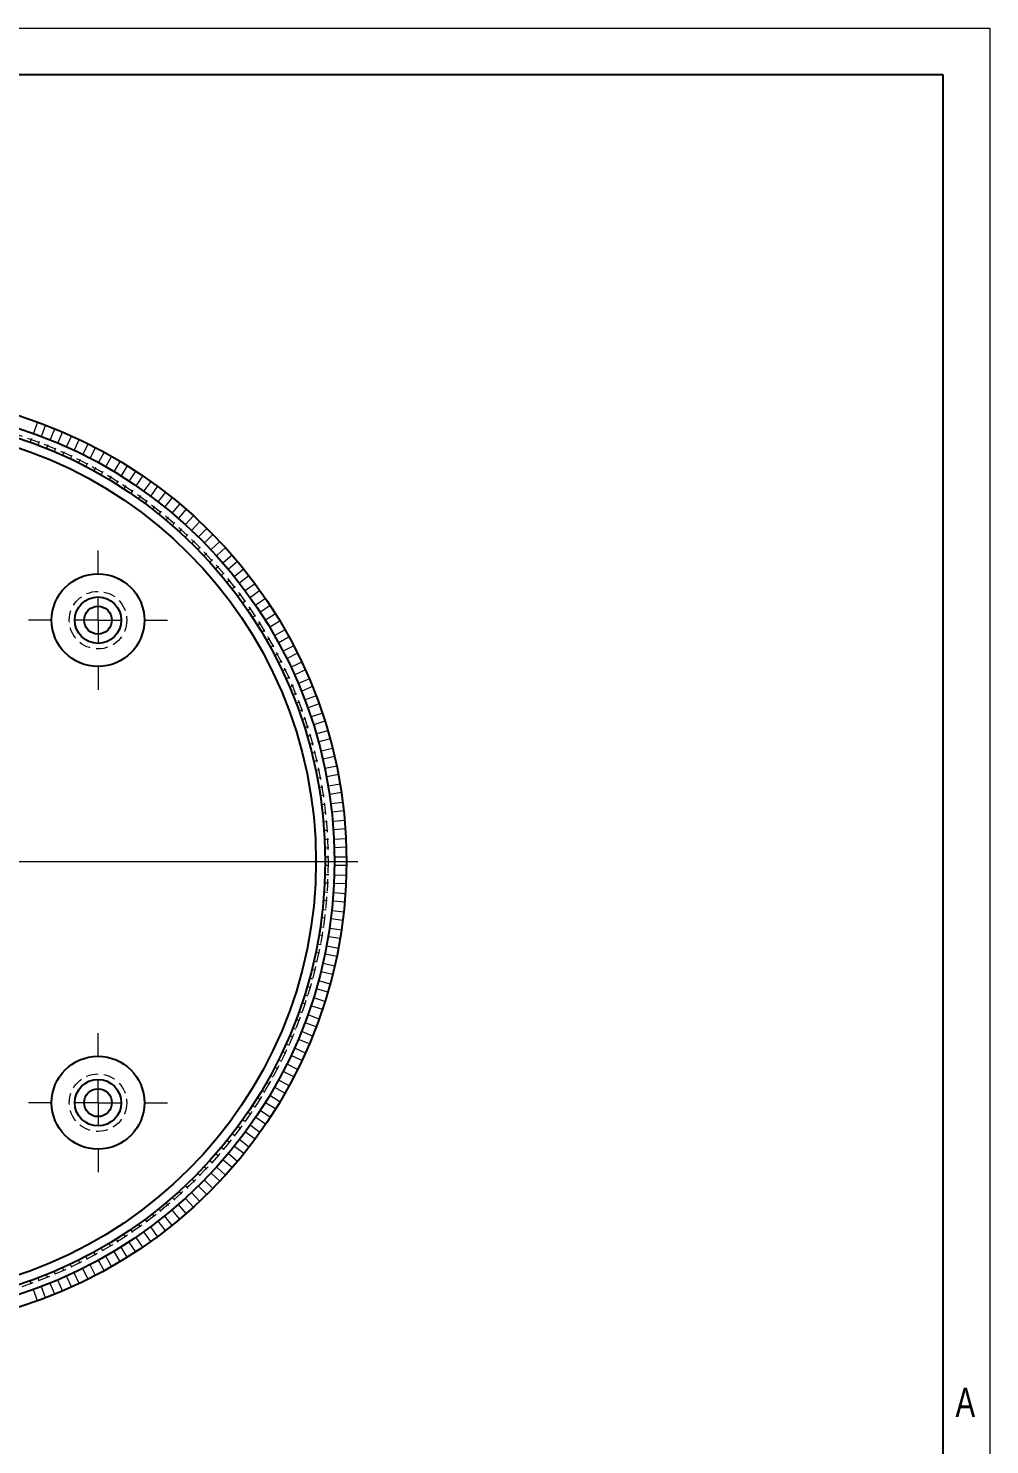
# Model space of a CAD drawing. Header units: millimetres. Extents: x 0 to 420, y 0 to 297.
# Drawn here: x 316.3 to 420, y 144.4 to 297 of the extents above; entities that cross this region are included whole.
import ezdxf

# ---------------------------------------------------------------- set-up
doc = ezdxf.new("R2010")
doc.units = ezdxf.units.MM
doc.linetypes.add('HIDDEN', pattern=[1.905, 1.27, -0.635])
doc.layers.add('ОСЕВЫЕ', color=7, linetype='Continuous')
doc.styles.add('SLDTEXTSTYLE3', font='TXT', dxfattribs={"width": 0.75})

# ---------------------------------------------------------------- blocks, each defined once
blk = doc.blocks.new('SW_CENTERMARKSYMBOL_7')
at = {"color": 0, "linetype": 'Continuous', "lineweight": 0}
for p, q in [((0, 5), (0, 51.5)), ((0, 0), (0, 2.5)), ((-5, 0), (-51.5, 0)), ((0, 0), (-2.5, 0)), ((0, 0), (0, -2.5)), ((0, 0), (2.5, 0)), ((5, 0), (51.5, 0)), ((0, -5), (0, -51.5))]:
    blk.add_line(p, q, dxfattribs=at)
blk = doc.blocks.new('SW_CENTERMARKSYMBOL_8')
at = {"color": 0, "linetype": 'Continuous', "lineweight": 0}
for p, q in [((0, 5), (0, 7.5)), ((0, 0), (0, 2.5)), ((-5, 0), (-7.5, 0)), ((0, 0), (-2.5, 0)), ((0, 0), (0, -2.5)), ((0, 0), (2.5, 0)), ((5, 0), (7.5, 0)), ((0, -5), (0, -7.5))]:
    blk.add_line(p, q, dxfattribs=at)
blk = doc.blocks.new('SW_CENTERMARKSYMBOL_10')
at = {"color": 0, "linetype": 'Continuous', "lineweight": 0}
for p, q in [((0, 5), (0, 7.5)), ((0, 0), (0, 2.5)), ((-5, 0), (-7.5, 0)), ((0, 0), (-2.5, 0)), ((0, 0), (0, -2.5)), ((0, 0), (2.5, 0)), ((5, 0), (7.5, 0)), ((0, -5), (0, -7.5))]:
    blk.add_line(p, q, dxfattribs=at)

msp = doc.modelspace()

# ---------------------------------------------------------------- linework, layer by layer
at = {"color": 7, "linetype": 'Continuous', "lineweight": 25}
for p, q in [((415, 292), (20, 292)), ((415, 5), (415, 292))]:
    msp.add_line(p, q, dxfattribs=at)
at = {"color": 7, "linetype": 'HIDDEN', "lineweight": 18}
for p, q in [((317.34, 254.57), (316.54, 252.41)), ((318.18, 254.26), (317.38, 252.1)), ((319.18, 253.87), (318.3, 251.74)), ((320.01, 253.52), (319.13, 251.4)), ((321, 253.09), (320.03, 251)), ((321.82, 252.71), (320.85, 250.62)), ((322.78, 252.24), (321.74, 250.19)), ((323.58, 251.84), (322.54, 249.79)), ((324.53, 251.33), (323.41, 249.32)), ((325.32, 250.89), (324.19, 248.88)), ((326.25, 250.35), (325.04, 248.38)), ((327.01, 249.87), (325.81, 247.91)), ((327.92, 249.3), (326.64, 247.38)), ((328.67, 248.8), (327.39, 246.88)), ((329.55, 248.18), (328.2, 246.32)), ((330.28, 247.65), (328.93, 245.79)), ((331.13, 247), (329.71, 245.2)), ((331.84, 246.45), (330.42, 244.64)), ((332.67, 245.76), (331.18, 244.01)), ((333.36, 245.18), (331.86, 243.43)), ((334.16, 244.46), (332.6, 242.78)), ((334.82, 243.85), (333.26, 242.16)), ((335.6, 243.11), (333.97, 241.48)), ((336.23, 242.47), (334.61, 240.85)), ((336.98, 241.7), (335.29, 240.14)), ((337.59, 241.04), (335.9, 239.47)), ((338.3, 240.23), (336.55, 238.74)), ((338.89, 239.55), (337.14, 238.05)), ((339.57, 238.72), (337.76, 237.29)), ((340.13, 238.01), (338.32, 236.59)), ((340.78, 237.15), (338.92, 235.8)), ((341.31, 236.42), (339.44, 235.07)), ((341.92, 235.54), (340.01, 234.26)), ((342.42, 234.79), (340.51, 233.52)), ((343, 233.89), (341.04, 232.69)), ((343.47, 233.12), (341.51, 231.92)), ((344.01, 232.19), (342.01, 231.07)), ((344.45, 231.41), (342.45, 230.28)), ((344.96, 230.46), (342.91, 229.42)), ((345.37, 229.66), (343.32, 228.61)), ((345.84, 228.69), (343.75, 227.73)), ((346.21, 227.87), (344.13, 226.91)), ((346.65, 226.89), (344.52, 226.01)), ((346.99, 226.06), (344.87, 225.18)), ((347.38, 225.06), (345.22, 224.26)), ((347.69, 224.21), (345.54, 223.41)), ((348.05, 223.19), (345.86, 222.48)), ((348.32, 222.34), (346.14, 221.63)), ((348.64, 221.31), (346.42, 220.69)), ((348.88, 220.44), (346.67, 219.82)), ((349.15, 219.4), (346.92, 218.87)), ((349.36, 218.53), (347.13, 217.99)), ((349.59, 217.48), (347.34, 217.03)), ((349.77, 216.6), (347.51, 216.15)), ((349.96, 215.54), (347.69, 215.18)), ((350.1, 214.65), (347.83, 214.29)), ((350.25, 213.58), (347.96, 213.31)), ((350.35, 212.69), (348.07, 212.42)), ((350.46, 211.62), (348.16, 211.44)), ((350.53, 210.72), (348.23, 210.54)), ((350.59, 209.65), (348.29, 209.56)), ((350.63, 208.75), (348.33, 208.66)), ((350.65, 207.67), (348.35, 207.67)), ((350.65, 206.77), (348.35, 206.77)), ((350.59, 204.8), (348.29, 204.89)), ((350.63, 205.7), (348.33, 205.79)), ((350.46, 202.83), (348.16, 203.01)), ((350.53, 203.73), (348.23, 203.91)), ((350.35, 201.76), (348.07, 202.03)), ((350.1, 199.8), (347.83, 200.16)), ((350.25, 200.87), (347.96, 201.14)), ((349.96, 198.91), (347.69, 199.27)), ((349.59, 196.97), (347.34, 197.42)), ((349.77, 197.85), (347.51, 198.3)), ((349.15, 195.04), (346.92, 195.58)), ((349.36, 195.92), (347.13, 196.46)), ((348.88, 194), (346.67, 194.63)), ((348.32, 192.11), (346.14, 192.82)), ((348.64, 193.14), (346.42, 193.76)), ((347.69, 190.24), (345.54, 191.03)), ((348.05, 191.25), (345.86, 191.96)), ((346.99, 188.39), (344.87, 189.27)), ((347.38, 189.39), (345.22, 190.19)), ((346.65, 187.56), (344.52, 188.44)), ((345.84, 185.76), (343.75, 186.72)), ((346.21, 186.57), (344.13, 187.54)), ((344.96, 183.99), (342.91, 185.03)), ((345.37, 184.79), (343.32, 185.83)), ((344.01, 182.25), (342.01, 183.38)), ((344.45, 183.04), (342.45, 184.16)), ((343, 180.56), (341.04, 181.76)), ((343.47, 181.33), (341.51, 182.53)), ((341.92, 178.91), (340.01, 180.18)), ((342.42, 179.65), (340.51, 180.93)), ((340.78, 177.3), (338.92, 178.65)), ((341.31, 178.02), (339.44, 179.38)), ((339.57, 175.73), (337.76, 177.16)), ((340.13, 176.44), (338.32, 177.86)), ((338.3, 174.22), (336.55, 175.71)), ((338.89, 174.9), (337.14, 176.39)), ((336.98, 172.75), (335.29, 174.31)), ((337.59, 173.41), (335.9, 174.97)), ((335.6, 171.34), (333.97, 172.97)), ((336.23, 171.98), (334.61, 173.6)), ((333.36, 169.27), (331.86, 171.02)), ((334.16, 169.98), (332.6, 171.67)), ((334.82, 170.59), (333.26, 172.28)), ((331.84, 168), (330.42, 169.81)), ((332.67, 168.68), (331.18, 170.43)), ((329.55, 166.27), (328.2, 168.13)), ((330.28, 166.8), (328.93, 168.66)), ((331.13, 167.45), (329.71, 169.25)), ((327.01, 164.57), (325.81, 166.53)), ((327.92, 165.15), (326.64, 167.07)), ((328.67, 165.65), (327.39, 167.57)), ((324.53, 163.12), (323.41, 165.13)), ((325.32, 163.56), (324.19, 165.57)), ((326.25, 164.1), (325.04, 166.06)), ((321, 161.36), (320.03, 163.45)), ((321.82, 161.73), (320.85, 163.82)), ((322.78, 162.2), (321.74, 164.25)), ((323.58, 162.61), (322.54, 164.66)), ((317.34, 159.88), (316.54, 162.04)), ((318.18, 160.19), (317.38, 162.35)), ((319.18, 160.58), (318.3, 162.71)), ((320.01, 160.93), (319.13, 163.05))]:
    msp.add_line(p, q, dxfattribs=at)
at = {"color": 7, "linetype": 'Continuous', "lineweight": 25}
for centre, radius in [((300.35, 207.22), 50.3), ((300.35, 207.22), 49), ((300.35, 207.22), 48), ((300.35, 207.22), 47), ((323.85, 233.22), 5), ((323.85, 233.22), 2.5), ((323.85, 233.22), 1.5), ((323.85, 181.22), 5), ((323.85, 181.22), 2.5), ((323.85, 181.22), 1.5)]:
    msp.add_circle(centre, radius, dxfattribs=at)
at = {"color": 7, "linetype": 'HIDDEN', "lineweight": 18}
for centre, radius in [((300.35, 207.22), 48.3), ((323.85, 233.22), 3.1), ((323.85, 181.22), 3.1)]:
    msp.add_circle(centre, radius, dxfattribs=at)
for points, knots in [([(317.38, 252.1), (317.38, 252.1), (317.34, 252.12), (317.18, 252.18), (317.07, 252.22), (316.96, 252.26)], [0, 0, 0, 0, 0.5, 0.5, 1, 1, 1, 1]), ([(318.72, 251.57), (318.61, 251.62), (318.5, 251.66), (318.35, 251.72), (318.3, 251.74), (318.3, 251.74)], [0, 0, 0, 0, 0.5, 0.5, 1, 1, 1, 1]), ([(319.13, 251.4), (319.13, 251.4), (319.09, 251.42), (318.93, 251.48), (318.83, 251.53), (318.72, 251.57)], [0, 0, 0, 0, 0.5, 0.5, 1, 1, 1, 1]), ([(320.44, 250.81), (320.34, 250.86), (320.23, 250.91), (320.08, 250.98), (320.03, 251), (320.03, 251)], [0, 0, 0, 0, 0.5, 0.5, 1, 1, 1, 1]), ([(322.14, 249.99), (322.04, 250.05), (321.93, 250.1), (321.78, 250.17), (321.74, 250.19), (321.74, 250.19)], [0, 0, 0, 0, 0.5, 0.5, 1, 1, 1, 1]), ([(322.54, 249.79), (322.54, 249.79), (322.5, 249.81), (322.35, 249.89), (322.24, 249.94), (322.14, 249.99)], [0, 0, 0, 0, 0.5, 0.5, 1, 1, 1, 1]), ([(323.8, 249.1), (323.7, 249.16), (323.6, 249.22), (323.45, 249.3), (323.41, 249.32), (323.41, 249.32)], [0, 0, 0, 0, 0.5, 0.5, 1, 1, 1, 1]), ([(324.19, 248.88), (324.19, 248.88), (324.15, 248.91), (324.01, 248.99), (323.9, 249.05), (323.8, 249.1)], [0, 0, 0, 0, 0.5, 0.5, 1, 1, 1, 1]), ([(325.43, 248.15), (325.33, 248.21), (325.23, 248.27), (325.08, 248.36), (325.04, 248.38), (325.04, 248.38)], [0, 0, 0, 0, 0.5, 0.5, 1, 1, 1, 1]), ([(325.81, 247.91), (325.81, 247.91), (325.77, 247.94), (325.63, 248.03), (325.53, 248.09), (325.43, 248.15)], [0, 0, 0, 0, 0.5, 0.5, 1, 1, 1, 1]), ([(327.02, 247.13), (326.92, 247.2), (326.82, 247.26), (326.68, 247.36), (326.64, 247.38), (326.64, 247.38)], [0, 0, 0, 0, 0.5, 0.5, 1, 1, 1, 1]), ([(327.39, 246.88), (327.39, 246.88), (327.35, 246.91), (327.21, 247), (327.11, 247.07), (327.02, 247.13)], [0, 0, 0, 0, 0.5, 0.5, 1, 1, 1, 1]), ([(328.93, 245.79), (328.93, 245.79), (328.89, 245.82), (328.75, 245.92), (328.66, 245.99), (328.56, 246.06)], [0, 0, 0, 0, 0.5, 0.5, 1, 1, 1, 1]), ([(330.07, 244.92), (329.97, 244.99), (329.88, 245.06), (329.75, 245.17), (329.71, 245.2), (329.71, 245.2)], [0, 0, 0, 0, 0.5, 0.5, 1, 1, 1, 1]), ([(330.42, 244.64), (330.42, 244.64), (330.38, 244.67), (330.25, 244.77), (330.16, 244.85), (330.07, 244.92)], [0, 0, 0, 0, 0.5, 0.5, 1, 1, 1, 1]), ([(331.52, 243.72), (331.43, 243.8), (331.34, 243.88), (331.22, 243.98), (331.18, 244.01), (331.18, 244.01)], [0, 0, 0, 0, 0.5, 0.5, 1, 1, 1, 1]), ([(332.93, 242.47), (332.84, 242.55), (332.76, 242.63), (332.63, 242.74), (332.6, 242.78), (332.6, 242.78)], [0, 0, 0, 0, 0.5, 0.5, 1, 1, 1, 1]), ([(333.26, 242.16), (333.26, 242.16), (333.22, 242.2), (333.1, 242.31), (333.02, 242.39), (332.93, 242.47)], [0, 0, 0, 0, 0.5, 0.5, 1, 1, 1, 1]), ([(334.29, 241.17), (334.21, 241.25), (334.12, 241.33), (334, 241.45), (333.97, 241.48), (333.97, 241.48)], [0, 0, 0, 0, 0.5, 0.5, 1, 1, 1, 1]), ([(334.61, 240.85), (334.61, 240.85), (334.57, 240.88), (334.46, 241), (334.37, 241.08), (334.29, 241.17)], [0, 0, 0, 0, 0.5, 0.5, 1, 1, 1, 1]), ([(335.6, 239.81), (335.52, 239.89), (335.44, 239.98), (335.32, 240.1), (335.29, 240.14), (335.29, 240.14)], [0, 0, 0, 0, 0.5, 0.5, 1, 1, 1, 1]), ([(335.9, 239.47), (335.9, 239.47), (335.87, 239.51), (335.76, 239.63), (335.68, 239.72), (335.6, 239.81)], [0, 0, 0, 0, 0.5, 0.5, 1, 1, 1, 1]), ([(336.85, 238.4), (336.77, 238.49), (336.7, 238.58), (336.59, 238.7), (336.55, 238.74), (336.55, 238.74)], [0, 0, 0, 0, 0.5, 0.5, 1, 1, 1, 1]), ([(337.14, 238.05), (337.14, 238.05), (337.11, 238.09), (337, 238.22), (336.92, 238.31), (336.85, 238.4)], [0, 0, 0, 0, 0.5, 0.5, 1, 1, 1, 1]), ([(338.04, 236.94), (337.97, 237.03), (337.9, 237.12), (337.79, 237.26), (337.76, 237.29), (337.76, 237.29)], [0, 0, 0, 0, 0.5, 0.5, 1, 1, 1, 1]), ([(338.32, 236.59), (338.32, 236.59), (338.29, 236.62), (338.19, 236.76), (338.12, 236.85), (338.04, 236.94)], [0, 0, 0, 0, 0.5, 0.5, 1, 1, 1, 1]), ([(339.18, 235.44), (339.11, 235.53), (339.04, 235.63), (338.94, 235.76), (338.92, 235.8), (338.92, 235.8)], [0, 0, 0, 0, 0.5, 0.5, 1, 1, 1, 1]), ([(339.44, 235.07), (339.44, 235.07), (339.42, 235.11), (339.32, 235.25), (339.25, 235.34), (339.18, 235.44)], [0, 0, 0, 0, 0.5, 0.5, 1, 1, 1, 1]), ([(340.51, 233.52), (340.51, 233.52), (340.48, 233.56), (340.39, 233.7), (340.32, 233.79), (340.26, 233.89)], [0, 0, 0, 0, 0.5, 0.5, 1, 1, 1, 1]), ([(341.28, 232.3), (341.21, 232.4), (341.15, 232.5), (341.06, 232.65), (341.04, 232.69), (341.04, 232.69)], [0, 0, 0, 0, 0.5, 0.5, 1, 1, 1, 1]), ([(341.51, 231.92), (341.51, 231.92), (341.48, 231.96), (341.4, 232.1), (341.34, 232.2), (341.28, 232.3)], [0, 0, 0, 0, 0.5, 0.5, 1, 1, 1, 1]), ([(342.23, 230.68), (342.17, 230.78), (342.11, 230.88), (342.03, 231.03), (342.01, 231.07), (342.01, 231.07)], [0, 0, 0, 0, 0.5, 0.5, 1, 1, 1, 1]), ([(342.45, 230.28), (342.45, 230.28), (342.42, 230.33), (342.34, 230.47), (342.29, 230.58), (342.23, 230.68)], [0, 0, 0, 0, 0.5, 0.5, 1, 1, 1, 1]), ([(343.12, 229.02), (343.06, 229.12), (343.01, 229.22), (342.93, 229.37), (342.91, 229.42), (342.91, 229.42)], [0, 0, 0, 0, 0.5, 0.5, 1, 1, 1, 1]), ([(343.32, 228.61), (343.32, 228.61), (343.3, 228.66), (343.22, 228.81), (343.17, 228.91), (343.12, 229.02)], [0, 0, 0, 0, 0.5, 0.5, 1, 1, 1, 1]), ([(343.94, 227.32), (343.89, 227.43), (343.84, 227.53), (343.77, 227.68), (343.75, 227.73), (343.75, 227.73)], [0, 0, 0, 0, 0.5, 0.5, 1, 1, 1, 1]), ([(344.13, 226.91), (344.13, 226.91), (344.11, 226.95), (344.04, 227.11), (343.99, 227.21), (343.94, 227.32)], [0, 0, 0, 0, 0.5, 0.5, 1, 1, 1, 1]), ([(344.69, 225.59), (344.65, 225.7), (344.6, 225.81), (344.54, 225.96), (344.52, 226.01), (344.52, 226.01)], [0, 0, 0, 0, 0.5, 0.5, 1, 1, 1, 1]), ([(344.87, 225.18), (344.87, 225.18), (344.85, 225.22), (344.78, 225.38), (344.74, 225.48), (344.69, 225.59)], [0, 0, 0, 0, 0.5, 0.5, 1, 1, 1, 1]), ([(345.38, 223.84), (345.34, 223.95), (345.3, 224.06), (345.24, 224.21), (345.22, 224.26), (345.22, 224.26)], [0, 0, 0, 0, 0.5, 0.5, 1, 1, 1, 1]), ([(345.54, 223.41), (345.54, 223.41), (345.52, 223.46), (345.46, 223.62), (345.42, 223.73), (345.38, 223.84)], [0, 0, 0, 0, 0.5, 0.5, 1, 1, 1, 1]), ([(346.14, 221.63), (346.14, 221.63), (346.12, 221.67), (346.07, 221.83), (346.04, 221.95), (346, 222.06)], [0, 0, 0, 0, 0.5, 0.5, 1, 1, 1, 1]), ([(346.55, 220.25), (346.51, 220.37), (346.48, 220.48), (346.44, 220.64), (346.42, 220.69), (346.42, 220.69)], [0, 0, 0, 0, 0.5, 0.5, 1, 1, 1, 1]), ([(346.67, 219.82), (346.67, 219.82), (346.65, 219.87), (346.61, 220.03), (346.58, 220.14), (346.55, 220.25)], [0, 0, 0, 0, 0.5, 0.5, 1, 1, 1, 1]), ([(347.02, 218.43), (346.99, 218.54), (346.97, 218.66), (346.93, 218.82), (346.92, 218.87), (346.92, 218.87)], [0, 0, 0, 0, 0.5, 0.5, 1, 1, 1, 1]), ([(347.43, 216.59), (347.4, 216.7), (347.38, 216.82), (347.35, 216.98), (347.34, 217.03), (347.34, 217.03)], [0, 0, 0, 0, 0.5, 0.5, 1, 1, 1, 1]), ([(347.51, 216.15), (347.51, 216.15), (347.5, 216.19), (347.47, 216.36), (347.45, 216.47), (347.43, 216.59)], [0, 0, 0, 0, 0.5, 0.5, 1, 1, 1, 1]), ([(347.76, 214.73), (347.74, 214.85), (347.72, 214.96), (347.69, 215.13), (347.69, 215.18), (347.69, 215.18)], [0, 0, 0, 0, 0.5, 0.5, 1, 1, 1, 1]), ([(347.83, 214.29), (347.83, 214.29), (347.82, 214.34), (347.79, 214.5), (347.78, 214.62), (347.76, 214.73)], [0, 0, 0, 0, 0.5, 0.5, 1, 1, 1, 1]), ([(348.02, 212.87), (348, 212.98), (347.99, 213.1), (347.97, 213.26), (347.96, 213.31), (347.96, 213.31)], [0, 0, 0, 0, 0.5, 0.5, 1, 1, 1, 1]), ([(348.07, 212.42), (348.07, 212.42), (348.06, 212.47), (348.04, 212.63), (348.03, 212.75), (348.02, 212.87)], [0, 0, 0, 0, 0.5, 0.5, 1, 1, 1, 1]), ([(348.2, 210.99), (348.19, 211.11), (348.18, 211.22), (348.17, 211.39), (348.16, 211.44), (348.16, 211.44)], [0, 0, 0, 0, 0.5, 0.5, 1, 1, 1, 1]), ([(348.23, 210.54), (348.23, 210.54), (348.23, 210.59), (348.22, 210.76), (348.21, 210.87), (348.2, 210.99)], [0, 0, 0, 0, 0.5, 0.5, 1, 1, 1, 1]), ([(348.31, 209.11), (348.31, 209.23), (348.3, 209.34), (348.29, 209.51), (348.29, 209.56), (348.29, 209.56)], [0, 0, 0, 0, 0.5, 0.5, 1, 1, 1, 1]), ([(348.33, 208.66), (348.33, 208.66), (348.33, 208.71), (348.32, 208.87), (348.32, 208.99), (348.31, 209.11)], [0, 0, 0, 0, 0.5, 0.5, 1, 1, 1, 1]), ([(348.35, 207.67), (348.35, 207.67), (348.35, 207.63), (348.35, 207.46), (348.35, 207.34), (348.35, 207.11), (348.35, 206.99), (348.35, 206.82), (348.35, 206.77), (348.35, 206.77)], [0, 0, 0, 0, 0.25, 0.25, 0.5, 0.5, 0.75, 0.75, 1, 1, 1, 1]), ([(348.31, 205.34), (348.32, 205.46), (348.32, 205.57), (348.33, 205.74), (348.33, 205.79), (348.33, 205.79)], [0, 0, 0, 0, 0.5, 0.5, 1, 1, 1, 1]), ([(348.16, 203.01), (348.16, 203.01), (348.17, 203.06), (348.18, 203.22), (348.19, 203.34), (348.2, 203.46)], [0, 0, 0, 0, 0.5, 0.5, 1, 1, 1, 1]), ([(348.2, 203.46), (348.21, 203.57), (348.22, 203.69), (348.23, 203.86), (348.23, 203.91), (348.23, 203.91)], [0, 0, 0, 0, 0.5, 0.5, 1, 1, 1, 1]), ([(347.96, 201.14), (347.96, 201.14), (347.97, 201.18), (347.99, 201.35), (348, 201.47), (348.02, 201.58)], [0, 0, 0, 0, 0.5, 0.5, 1, 1, 1, 1]), ([(348.02, 201.58), (348.03, 201.7), (348.04, 201.81), (348.06, 201.98), (348.07, 202.03), (348.07, 202.03)], [0, 0, 0, 0, 0.5, 0.5, 1, 1, 1, 1]), ([(347.76, 199.72), (347.78, 199.83), (347.79, 199.95), (347.82, 200.11), (347.83, 200.16), (347.83, 200.16)], [0, 0, 0, 0, 0.5, 0.5, 1, 1, 1, 1]), ([(347.69, 199.27), (347.69, 199.27), (347.69, 199.32), (347.72, 199.48), (347.74, 199.6), (347.76, 199.72)], [0, 0, 0, 0, 0.5, 0.5, 1, 1, 1, 1]), ([(347.34, 197.42), (347.34, 197.42), (347.35, 197.47), (347.38, 197.63), (347.4, 197.74), (347.43, 197.86)], [0, 0, 0, 0, 0.5, 0.5, 1, 1, 1, 1]), ([(347.43, 197.86), (347.45, 197.97), (347.47, 198.09), (347.5, 198.25), (347.51, 198.3), (347.51, 198.3)], [0, 0, 0, 0, 0.5, 0.5, 1, 1, 1, 1]), ([(346.92, 195.58), (346.92, 195.58), (346.93, 195.63), (346.97, 195.79), (346.99, 195.9), (347.02, 196.02)], [0, 0, 0, 0, 0.5, 0.5, 1, 1, 1, 1]), ([(347.02, 196.02), (347.05, 196.13), (347.08, 196.25), (347.11, 196.41), (347.13, 196.46), (347.13, 196.46)], [0, 0, 0, 0, 0.5, 0.5, 1, 1, 1, 1]), ([(346.42, 193.76), (346.42, 193.76), (346.44, 193.81), (346.48, 193.97), (346.51, 194.08), (346.55, 194.19)], [0, 0, 0, 0, 0.5, 0.5, 1, 1, 1, 1]), ([(346.55, 194.19), (346.58, 194.31), (346.61, 194.42), (346.65, 194.58), (346.67, 194.63), (346.67, 194.63)], [0, 0, 0, 0, 0.5, 0.5, 1, 1, 1, 1]), ([(345.86, 191.96), (345.86, 191.96), (345.87, 192.01), (345.93, 192.17), (345.96, 192.28), (346, 192.39)], [0, 0, 0, 0, 0.5, 0.5, 1, 1, 1, 1]), ([(345.38, 190.61), (345.42, 190.72), (345.46, 190.83), (345.52, 190.99), (345.54, 191.03), (345.54, 191.03)], [0, 0, 0, 0, 0.5, 0.5, 1, 1, 1, 1]), ([(344.69, 188.86), (344.74, 188.96), (344.78, 189.07), (344.85, 189.23), (344.87, 189.27), (344.87, 189.27)], [0, 0, 0, 0, 0.5, 0.5, 1, 1, 1, 1]), ([(345.22, 190.19), (345.22, 190.19), (345.24, 190.23), (345.3, 190.39), (345.34, 190.5), (345.38, 190.61)], [0, 0, 0, 0, 0.5, 0.5, 1, 1, 1, 1]), ([(343.75, 186.72), (343.75, 186.72), (343.77, 186.76), (343.84, 186.92), (343.89, 187.02), (343.94, 187.13)], [0, 0, 0, 0, 0.5, 0.5, 1, 1, 1, 1]), ([(343.94, 187.13), (343.99, 187.23), (344.04, 187.34), (344.11, 187.49), (344.13, 187.54), (344.13, 187.54)], [0, 0, 0, 0, 0.5, 0.5, 1, 1, 1, 1]), ([(342.91, 185.03), (342.91, 185.03), (342.93, 185.08), (343.01, 185.22), (343.06, 185.33), (343.12, 185.43)], [0, 0, 0, 0, 0.5, 0.5, 1, 1, 1, 1]), ([(343.12, 185.43), (343.17, 185.54), (343.22, 185.64), (343.3, 185.79), (343.32, 185.83), (343.32, 185.83)], [0, 0, 0, 0, 0.5, 0.5, 1, 1, 1, 1]), ([(342.01, 183.38), (342.01, 183.38), (342.03, 183.42), (342.11, 183.57), (342.17, 183.67), (342.23, 183.77)], [0, 0, 0, 0, 0.5, 0.5, 1, 1, 1, 1]), ([(342.23, 183.77), (342.29, 183.87), (342.34, 183.97), (342.42, 184.12), (342.45, 184.16), (342.45, 184.16)], [0, 0, 0, 0, 0.5, 0.5, 1, 1, 1, 1]), ([(341.04, 181.76), (341.04, 181.76), (341.06, 181.8), (341.15, 181.94), (341.21, 182.04), (341.28, 182.14)], [0, 0, 0, 0, 0.5, 0.5, 1, 1, 1, 1]), ([(341.28, 182.14), (341.34, 182.24), (341.4, 182.34), (341.48, 182.49), (341.51, 182.53), (341.51, 182.53)], [0, 0, 0, 0, 0.5, 0.5, 1, 1, 1, 1]), ([(340.01, 180.18), (340.01, 180.18), (340.03, 180.22), (340.13, 180.36), (340.19, 180.46), (340.26, 180.56)], [0, 0, 0, 0, 0.5, 0.5, 1, 1, 1, 1]), ([(338.92, 178.65), (338.92, 178.65), (338.94, 178.69), (339.04, 178.82), (339.11, 178.92), (339.18, 179.01)], [0, 0, 0, 0, 0.5, 0.5, 1, 1, 1, 1]), ([(339.18, 179.01), (339.25, 179.11), (339.32, 179.2), (339.42, 179.34), (339.44, 179.38), (339.44, 179.38)], [0, 0, 0, 0, 0.5, 0.5, 1, 1, 1, 1]), ([(338.04, 177.51), (338.12, 177.6), (338.19, 177.69), (338.29, 177.82), (338.32, 177.86), (338.32, 177.86)], [0, 0, 0, 0, 0.5, 0.5, 1, 1, 1, 1]), ([(336.55, 175.71), (336.55, 175.71), (336.59, 175.75), (336.7, 175.87), (336.77, 175.96), (336.85, 176.05)], [0, 0, 0, 0, 0.5, 0.5, 1, 1, 1, 1]), ([(336.85, 176.05), (336.92, 176.14), (337, 176.23), (337.11, 176.36), (337.14, 176.39), (337.14, 176.39)], [0, 0, 0, 0, 0.5, 0.5, 1, 1, 1, 1]), ([(335.29, 174.31), (335.29, 174.31), (335.32, 174.35), (335.44, 174.47), (335.52, 174.56), (335.6, 174.64)], [0, 0, 0, 0, 0.5, 0.5, 1, 1, 1, 1]), ([(335.6, 174.64), (335.68, 174.73), (335.75, 174.81), (335.87, 174.94), (335.9, 174.97), (335.9, 174.97)], [0, 0, 0, 0, 0.5, 0.5, 1, 1, 1, 1]), ([(333.97, 172.97), (333.97, 172.97), (334, 173), (334.12, 173.12), (334.21, 173.2), (334.29, 173.28)], [0, 0, 0, 0, 0.5, 0.5, 1, 1, 1, 1]), ([(334.29, 173.28), (334.37, 173.37), (334.45, 173.45), (334.57, 173.57), (334.61, 173.6), (334.61, 173.6)], [0, 0, 0, 0, 0.5, 0.5, 1, 1, 1, 1]), ([(331.52, 170.72), (331.61, 170.8), (331.7, 170.88), (331.83, 170.99), (331.86, 171.02), (331.86, 171.02)], [0, 0, 0, 0, 0.5, 0.5, 1, 1, 1, 1]), ([(332.6, 171.67), (332.6, 171.67), (332.64, 171.71), (332.76, 171.82), (332.84, 171.9), (332.93, 171.98)], [0, 0, 0, 0, 0.5, 0.5, 1, 1, 1, 1]), ([(332.93, 171.98), (333.02, 172.06), (333.1, 172.14), (333.23, 172.25), (333.26, 172.28), (333.26, 172.28)], [0, 0, 0, 0, 0.5, 0.5, 1, 1, 1, 1]), ([(329.71, 169.25), (329.71, 169.25), (329.75, 169.28), (329.88, 169.38), (329.97, 169.46), (330.07, 169.53)], [0, 0, 0, 0, 0.5, 0.5, 1, 1, 1, 1]), ([(330.07, 169.53), (330.16, 169.6), (330.25, 169.67), (330.38, 169.78), (330.42, 169.81), (330.42, 169.81)], [0, 0, 0, 0, 0.5, 0.5, 1, 1, 1, 1]), ([(331.18, 170.43), (331.18, 170.43), (331.22, 170.47), (331.34, 170.57), (331.43, 170.65), (331.52, 170.72)], [0, 0, 0, 0, 0.5, 0.5, 1, 1, 1, 1]), ([(328.2, 168.13), (328.2, 168.13), (328.24, 168.16), (328.37, 168.25), (328.47, 168.32), (328.56, 168.39)], [0, 0, 0, 0, 0.5, 0.5, 1, 1, 1, 1]), ([(325.43, 166.3), (325.53, 166.36), (325.63, 166.42), (325.77, 166.51), (325.81, 166.53), (325.81, 166.53)], [0, 0, 0, 0, 0.5, 0.5, 1, 1, 1, 1]), ([(326.64, 167.07), (326.64, 167.07), (326.68, 167.09), (326.82, 167.18), (326.92, 167.25), (327.02, 167.31)], [0, 0, 0, 0, 0.5, 0.5, 1, 1, 1, 1]), ([(327.02, 167.31), (327.11, 167.38), (327.21, 167.44), (327.35, 167.54), (327.39, 167.57), (327.39, 167.57)], [0, 0, 0, 0, 0.5, 0.5, 1, 1, 1, 1]), ([(323.41, 165.13), (323.41, 165.13), (323.45, 165.15), (323.6, 165.23), (323.7, 165.29), (323.8, 165.34)], [0, 0, 0, 0, 0.5, 0.5, 1, 1, 1, 1]), ([(323.8, 165.34), (323.9, 165.4), (324.01, 165.46), (324.15, 165.54), (324.19, 165.57), (324.19, 165.57)], [0, 0, 0, 0, 0.5, 0.5, 1, 1, 1, 1]), ([(325.04, 166.06), (325.04, 166.06), (325.09, 166.09), (325.23, 166.17), (325.33, 166.24), (325.43, 166.3)], [0, 0, 0, 0, 0.5, 0.5, 1, 1, 1, 1]), ([(320.03, 163.45), (320.03, 163.45), (320.08, 163.47), (320.23, 163.54), (320.34, 163.58), (320.44, 163.63)], [0, 0, 0, 0, 0.5, 0.5, 1, 1, 1, 1]), ([(320.44, 163.63), (320.55, 163.68), (320.66, 163.73), (320.81, 163.8), (320.85, 163.82), (320.85, 163.82)], [0, 0, 0, 0, 0.5, 0.5, 1, 1, 1, 1]), ([(321.74, 164.25), (321.74, 164.25), (321.78, 164.28), (321.93, 164.35), (322.04, 164.4), (322.14, 164.46)], [0, 0, 0, 0, 0.5, 0.5, 1, 1, 1, 1]), ([(322.14, 164.46), (322.24, 164.51), (322.35, 164.56), (322.5, 164.64), (322.54, 164.66), (322.54, 164.66)], [0, 0, 0, 0, 0.5, 0.5, 1, 1, 1, 1]), ([(316.54, 162.04), (316.54, 162.04), (316.59, 162.05), (316.74, 162.11), (316.85, 162.15), (316.96, 162.19)], [0, 0, 0, 0, 0.5, 0.5, 1, 1, 1, 1]), ([(318.3, 162.71), (318.3, 162.71), (318.35, 162.73), (318.5, 162.79), (318.61, 162.83), (318.72, 162.88)], [0, 0, 0, 0, 0.5, 0.5, 1, 1, 1, 1]), ([(318.72, 162.88), (318.83, 162.92), (318.93, 162.97), (319.09, 163.03), (319.13, 163.05), (319.13, 163.05)], [0, 0, 0, 0, 0.5, 0.5, 1, 1, 1, 1])]:
    msp.add_open_spline(points, degree=3, knots=knots, dxfattribs=at)
at = {"layer": 'ОСЕВЫЕ', "lineweight": 18}
for p, q in [((0, 297), (420, 297)), ((420, 297), (420, 0))]:
    msp.add_line(p, q, dxfattribs=at)

# ---------------------------------------------------------------- block references
at = {"color": 7, "linetype": 'Continuous', "lineweight": 0}
for name, p in [('SW_CENTERMARKSYMBOL_7', (300.35, 207.22)), ('SW_CENTERMARKSYMBOL_10', (323.85, 233.22)), ('SW_CENTERMARKSYMBOL_8', (323.85, 181.22))]:
    msp.add_blockref(name, p, dxfattribs=at)

# ---------------------------------------------------------------- texts
at = {"color": 7, "linetype": 'Continuous', "lineweight": 0, "insert": (417.37, 150.51), "char_height": 3.17, "attachment_point": 2, "style": 'SLDTEXTSTYLE3'}
msp.add_mtext('A', dxfattribs=at)

doc.saveas('drawing.dxf')
